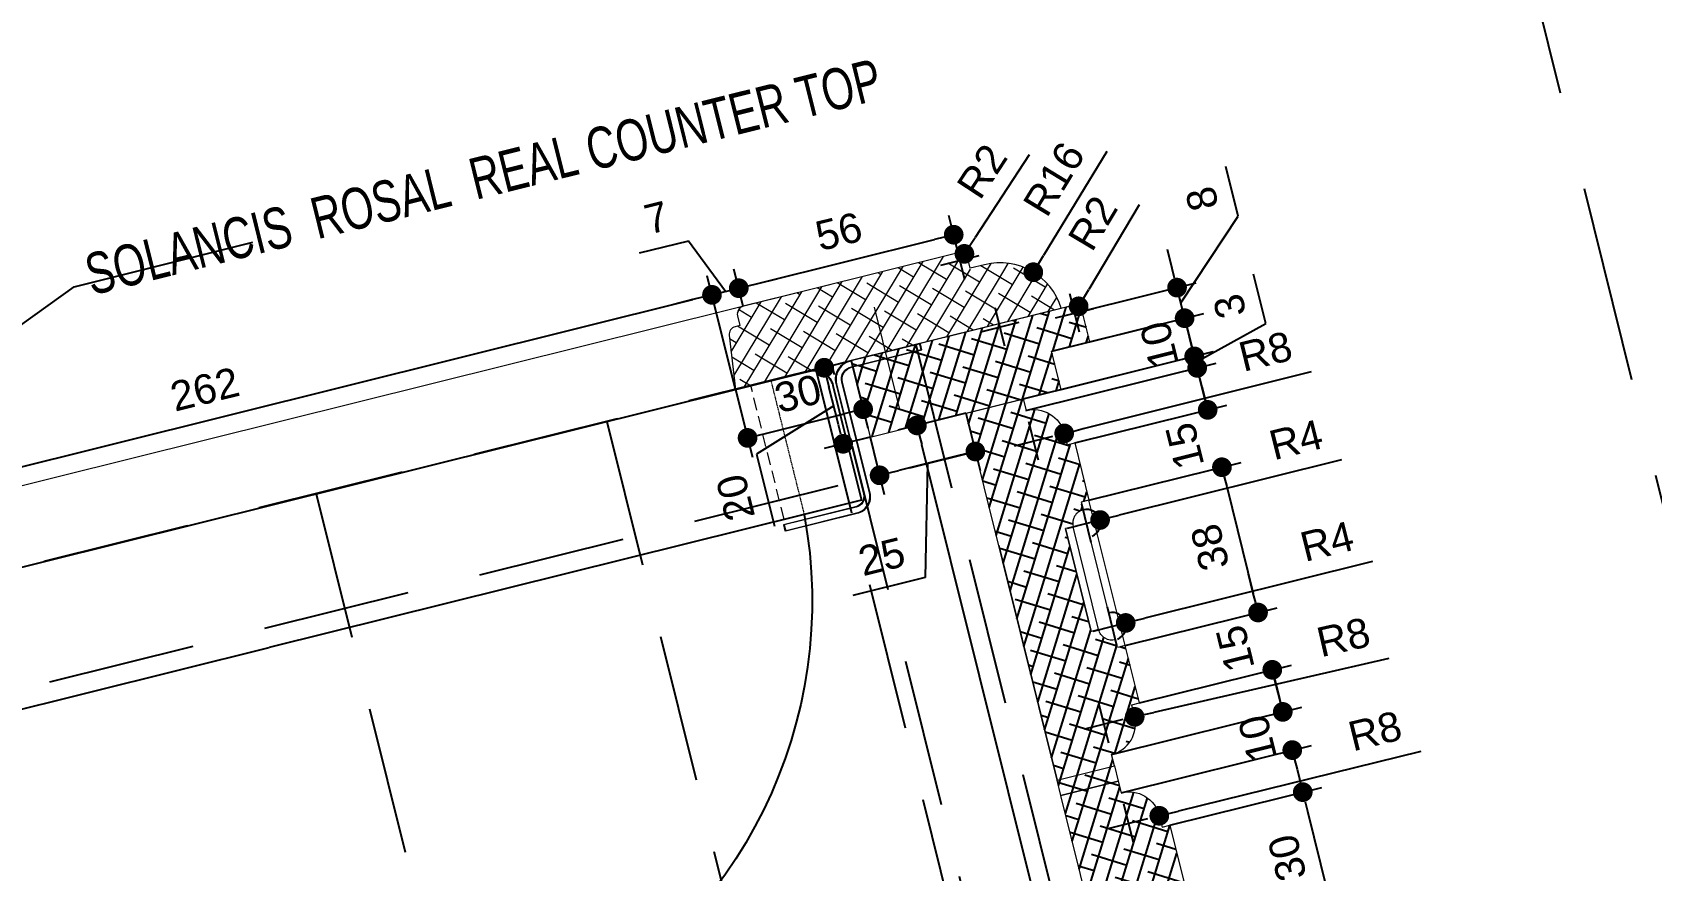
# Model space of a CAD drawing. Header units: inches. Extents: x 252212 to 296477, y 417293 to 492071.
# Drawn here: x 289699.6 to 290110.7, y 487742 to 487954.8 of the extents above; entities that cross this region are included whole.
import ezdxf

# ---------------------------------------------------------------- set-up
doc = ezdxf.new("R2010")
doc.units = ezdxf.units.IN
doc.header["$MEASUREMENT"] = 0
for name, pattern in [('HIDDEN', [0.375, 0.25, -0.125]), ('HIDDEN2', [0.1875, 0.125, -0.0625]), ('PR11_AL Kaabi_Villa_GF-07_Make up & Toilet$0$HIDDEN2', [4.7625, 3.175, -1.5875])]:
    doc.linetypes.add(name, pattern=pattern)
for name, color, linetype in [('48-TITLE', 7, 'Continuous'), ('CQ spot detail elevation', 1, 'Continuous'), ('CQ SPOT DETAILS', 40, 'Continuous'), ('CQ text label', 3, 'Continuous'), ('DIM SMALL', 251, 'Continuous'), ('Layer7', 8, 'Continuous'), ('MARBLE 2', 6, 'Continuous'), ('SANITARY WARES', 212, 'Continuous')]:
    doc.layers.add(name, color=color, linetype=linetype)
doc.layers.add('Sanitary', color=9, linetype='Continuous', lineweight=0)
doc.styles.add('DIM 50', font='romans.shx', dxfattribs={"width": 0.75, "height": 100})
doc.styles.get("Standard").update_dxf_attribs({"font": 'arial.ttf'})
doc.dimstyles.new('chester 5', dxfattribs={"dimscale": 0.05, "dimtxt": 150, "dimasz": 100, "dimexe": 100, "dimexo": 0, "dimgap": 80, "dimtad": 1, "dimdec": 0, "dimzin": 0, "dimdsep": 46, "dimtxsty": 'Standard', "dimblk": 'DOT', "dimcen": 100, "dimclrd": 1, "dimclre": 1, "dimclrt": 3, "dimadec": 0, "dimazin": 0, "dimtfac": 1, "dimtdec": 0, "dimtofl": 0, "dimtmove": 0, "dimatfit": 3, "dimfxl": 1, "dimtolj": 1, "dimtzin": 0, "dimlwd": -1, "dimarcsym": 0})
doc.dimstyles.get("Standard").update_dxf_attribs({"dimtxt": 0.18, "dimasz": 0.18, "dimexe": 0.18, "dimexo": 0.0625, "dimgap": 0.09, "dimtad": 0, "dimtih": 1, "dimtoh": 1, "dimdec": 4, "dimzin": 0, "dimdsep": 46, "dimtxsty": 'Standard', "dimcen": 0.09, "dimadec": 0, "dimazin": 0, "dimtfac": 1, "dimtdec": 4, "dimtofl": 0, "dimtmove": 0, "dimatfit": 3, "dimfxl": 1, "dimtolj": 1, "dimtzin": 0, "dimarcsym": 0})

# ---------------------------------------------------------------- blocks, each defined once
blk = doc.blocks.new('duravit foster side')
at = {"layer": 'Sanitary', "lineweight": 0}
for p, q in [((40918.33, -1407.37, 0), (40918.33, -1380.65, 0)), ((41257.97, -1407.37, 0), (41257.97, -1380.65, 0))]:
    blk.add_line(p, q, dxfattribs=at)
at = {"layer": 'Sanitary', "lineweight": 0, "elevation": 0}
for points in [[(40953.87, -1430.31), (40935.17, -1430.3, -0.431365), (40930.76, -1426.13), (40930.78, -1397.19, 0.431365), (40927.41, -1394.01), (40909.24, -1394.01), (40909.24, -1392.46), (40927.32, -1392.46, -0.431365), (40932.33, -1397.2), (40932.31, -1426.13, 0.431365), (40935.08, -1428.76), (40953.87, -1428.76), (40953.87, -1430.31)], [(41222.42, -1430.31), (41241.12, -1430.3, 0.431365), (41245.54, -1426.13), (41245.51, -1397.19, -0.431365), (41248.88, -1394.01), (41267.05, -1394.01), (41267.05, -1392.46), (41248.97, -1392.46, 0.431365), (41243.96, -1397.2), (41243.99, -1426.13, -0.431365), (41241.21, -1428.76), (41222.42, -1428.76), (41222.42, -1430.31)]]:
    blk.add_lwpolyline(points, format="xyb", dxfattribs=at)
at = {"layer": 'SANITARY WARES', "linetype": 'HIDDEN2', "lineweight": 0}
for p, q in [((40948.33, -1392.36), (40948.33, -1427.36)), ((41228.38, -1392.36), (41228.38, -1427.36))]:
    blk.add_line(p, q, dxfattribs=at)
at = {"layer": 'SANITARY WARES'}
for p in [(40948.33, -1427.36), (41228.33, -1427.36)]:
    blk.add_line(p, (41088.35, -1427.36), dxfattribs=at)
at = {"layer": 'SANITARY WARES', "color": 4}
blk.add_line((41088.35, -1538.16), (41088.35, -1576.57), dxfattribs=at)
at = {"layer": 'SANITARY WARES'}
blk.add_lwpolyline([(41228.33, -1427.36), (41243.33, -1427.36), (41243.33, -1397.36, 0.414214), (41238.33, -1392.36), (40938.33, -1392.36, 0.414214), (40933.33, -1397.36), (40933.33, -1427.36), (40948.33, -1427.36, 0.331096), (41041.04, -1537.36, -0.40788), (41045.93, -1542.36), (41045.93, -1557.36), (41130.77, -1557.36), (41130.77, -1542.36, -0.407798), (41135.66, -1537.36, 0.331478)], format="xyb", close=True, dxfattribs=at)
blk.add_lwpolyline([(41243.33, -1397.36), (41253.33, -1397.36, -0.349204), (41130.83, -1557.36, -0.094557)], format="xyb", dxfattribs=at)
blk = doc.blocks.new('A$Cfaddef0b')
at = {"layer": 'MARBLE 2', "lineweight": 0}
h = blk.add_hatch(dxfattribs=at)
h.set_pattern_fill('ANSI38', color=8, scale=30, style=0)
h.set_pattern_definition([(45, (2.4776, 810), (-2.65165, 2.65165), []), (135, (2.4776, 810), (-7.954951, 2.65165), [9.375, -5.625])])
edge = h.paths.add_edge_path()
edge.add_arc((475.12, 898), 2, -270, -180, ccw=False)
edge.add_line((475.12, 900), (533.35, 900))
edge.add_line((533.35, 900), (533.35, 895))
edge.add_arc((537.11, 879.17), 16.27, 2.9118, 103.3484, ccw=False)
edge.add_line((553.35, 880), (468.12, 880))
edge.add_line((468.12, 880), (469.89, 893.7))
edge.add_arc((471.88, 893.44), 2, 90, 172.6191, ccw=False)
edge.add_line((471.88, 895.44), (473.12, 895.44))
edge.add_line((473.12, 895.44), (473.12, 898))
edge = h.paths.add_edge_path()
edge.add_line((204.8, 893.7), (206.58, 880))
edge.add_line((206.58, 880), (0, 880))
edge.add_line((0, 880), (0, 900))
edge.add_line((0, 900), (199.58, 900))
edge.add_arc((199.58, 898), 2, 0, 90, ccw=False)
edge.add_line((201.58, 898), (201.58, 895.44))
edge.add_line((201.58, 895.44), (202.82, 895.44))
edge.add_arc((202.82, 893.44), 2, 7.3809, 90, ccw=False)
at = {"layer": 'MARBLE 2', "ltscale": 0.1}
h = blk.add_hatch(dxfattribs=at)
h.set_pattern_fill('ANSI38', color=8, scale=30, style=0)
h.set_pattern_definition([(58.971423, (-43603.783, -46810.252), (-3.21341368, 1.93299574), []), (148.971423, (-43603.783, -46810.252), (-8.3598231, 0.6525778), [9.375, -5.625])])
h.paths.add_polyline_path([(558.35, 878, 0.414214), (556.35, 880), (516.46, 880), (516.46, 878.35), (515.32, 878.35), (515.32, 860), (548.35, 860), (548.35, 870), (558.35, 870)], flags=16)
h.paths.add_polyline_path([(515.32, 878.35), (498.35, 878.35), (498.35, 860), (515.32, 860)])
h.paths.add_polyline_path([(515.32, 879.9), (507.38, 879.9), (507.38, 878.45), (515.32, 878.45)])
h.paths.add_polyline_path([(516.28, 879.9), (515.32, 879.9), (515.32, 878.45), (516.28, 878.45)], flags=17)
h.paths.add_polyline_path([(507.38, 879.9), (498.38, 879.9, 0.001431), (498.35, 879.9), (498.35, 878.45), (507.38, 878.45)])
h.paths.add_polyline_path([(516.46, 879.9), (516.28, 879.9), (516.28, 878.45), (515.32, 878.45), (515.32, 878.35), (516.46, 878.35)], flags=17)
h.paths.add_polyline_path([(556.35, 880), (515.32, 880), (515.32, 879.99), (516.28, 879.99), (516.28, 879.9), (516.46, 879.9), (516.46, 878.35), (515.32, 878.35), (515.32, 860), (548.35, 860), (548.35, 870), (558.35, 870), (558.35, 878, 0.414214)])
h.paths.add_polyline_path([(515.32, 878.45), (507.38, 878.45), (507.38, 878.35), (515.32, 878.35)])
h.paths.add_polyline_path([(558.35, 878, 0.414214), (556.35, 880), (516.28, 880), (516.28, 879.9), (516.46, 879.9), (516.46, 878.35), (515.32, 878.35), (515.32, 860), (548.35, 860), (548.35, 870), (558.35, 870)], flags=17)
h.paths.add_polyline_path([(548.41, 846), (546.41, 846), (546.41, 849, 0.414214), (538.41, 857), (538.41, 860), (523.41, 860), (523.41, 764), (538.41, 764), (538.41, 767, 0.414214), (546.41, 775), (546.41, 778), (548.41, 778), (548.41, 793), (546.41, 793), (546.41, 795, -0.414214), (542.87, 798.54), (540.87, 798.54), (540.87, 825.46), (542.87, 825.46, -0.414214), (546.41, 829), (546.41, 831), (548.41, 831)])
h.paths.add_polyline_path([(538.41, 764), (523.41, 764), (523.41, 760), (538.41, 760)])
h.paths.add_polyline_path([(548.41, 248.46), (546.41, 248.46), (546.41, 250.46, -0.414214), (542.87, 254), (540.87, 254), (540.87, 369.38), (540.87, 710), (542.87, 710, -0.414214), (546.41, 713.54), (546.41, 715.54), (548.41, 715.54), (548.41, 746), (546.41, 746), (546.41, 749, 0.414214), (538.41, 757), (538.41, 760), (523.41, 760), (523.41, 369.38), (523.41, 200), (538.41, 200), (538.41, 207, 0.414214), (546.41, 215), (546.41, 218), (548.41, 218)])
at = {"layer": 'Layer7', "color": 250, "linetype": 'HIDDEN', "ltscale": 150}
for p, q in [((358.36, 880, 0), (358.36, 515, 0)), ((434.47, 880, 0), (434.47, 515, 0)), ((489.15, 880, 0), (489.15, 515, 0)), ((515.32, 880, 0), (515.32, 515, 0))]:
    blk.add_line(p, q, dxfattribs=at)
at = {"layer": 'Layer7', "color": 250, "linetype": 'HIDDEN', "ltscale": 150, "elevation": 0}
for points in [[(493.41, 880), (0, 880), (0, 850), (523.41, 850)], [(523.41, 540), (493.41, 540), (493.41, 880)]]:
    blk.add_lwpolyline(points, dxfattribs=at)
at = {"layer": 'MARBLE 2', "lineweight": 0}
for p, q in [((548.41, 793, 0), (548.41, 831, 0)), ((546.41, 795, 0), (546.41, 829, 0)), ((542.87, 798.54, 0), (542.87, 825.46, 0))]:
    blk.add_line(p, q, dxfattribs=at)
at = {"layer": 'MARBLE 2', "lineweight": 0, "elevation": 0}
for points in [[(553.35, 880), (553.35, 880, 0.399406), (537.11, 895.44), (533.35, 895.44), (533.35, 898, 0.414214), (531.35, 900), (0, 900), (0, 880), (553.35, 880)], [(498.12, 900), (475.12, 900, 0.414214), (473.12, 898), (473.12, 895.44), (471.88, 895.44, 0.376967), (469.89, 893.7), (468.12, 880)], [(523.41, 764), (523.41, 860), (538.41, 860), (538.41, 857, -0.414214), (546.41, 849), (546.41, 846), (548.41, 846), (548.41, 831), (546.41, 831), (546.41, 829, 0.414214), (542.87, 825.46), (540.87, 825.46), (540.87, 798.54)], [(523.41, 825.46), (523.41, 764), (538.41, 764), (538.41, 767, 0.414214), (546.41, 775), (546.41, 778), (548.41, 778), (548.41, 793), (546.41, 793), (546.41, 795, -0.414214), (542.87, 798.54), (540.87, 798.54), (540.87, 825.46)], [(523.41, 369.38), (523.41, 760), (538.41, 760), (538.41, 757, -0.414214), (546.41, 749), (546.41, 746), (548.41, 746), (548.41, 715.54), (546.41, 715.54), (546.41, 713.54, 0.414214), (542.87, 710), (540.87, 710), (540.87, 369.38)]]:
    blk.add_lwpolyline(points, format="xyb", dxfattribs=at)
blk.add_lwpolyline([(548.35, 860), (548.35, 870), (558.35, 870), (558.35, 878, 0.414214), (556.35, 880), (498.35, 880), (498.35, 860)], format="xyb", close=True, dxfattribs=at)
blk.add_lwpolyline([(523.41, 764), (538.41, 764), (538.41, 760), (523.41, 760)], close=True, dxfattribs=at)
at = {"layer": 'Sanitary', "lineweight": 0, "elevation": 0}
blk.add_lwpolyline([(471.65, 842.15), (490.35, 842.15, 0.431365), (494.77, 846.33), (494.74, 875.26, -0.431365), (498.11, 878.45), (516.28, 878.45), (516.28, 879.99), (498.2, 879.99, 0.431365), (493.19, 875.26), (493.22, 846.33, -0.431365), (490.44, 843.7), (471.65, 843.7), (471.65, 842.15)], format="xyb", dxfattribs=at)
at = {"layer": 'SANITARY WARES', "linetype": 'PR11_AL Kaabi_Villa_GF-07_Make up & Toilet$0$HIDDEN2', "lineweight": 0}
blk.add_line((472.12, 845, 0), (472.12, 880, 0), dxfattribs=at)
at = {"layer": 'SANITARY WARES', "xscale": -1}
blk.add_blockref('duravit foster side', (41425.7, 2272.36, 0), dxfattribs=at)
blk = doc.blocks.new('_Dot')
at = {"color": 0, "linetype": 'ByBlock', "lineweight": -2}
blk.add_line((-0.5, 0), (-1, 0), dxfattribs=at)
at = {"color": 0, "linetype": 'ByBlock', "const_width": 0.5}
blk.add_lwpolyline([(-0.25, 0, 1), (0.25, 0, 1)], format="xyb", close=True, dxfattribs=at)
blk = doc.blocks.new('*D252')
at = {"layer": 'Defpoints', "color": 0, "ltscale": 0.1, "transparency": 16777216}
for p in [(289872.14, 487888.18), (289878.11, 487864.19, 0), (289624.31, 487801.04)]:
    blk.add_point(p, dxfattribs=at)
at = {"layer": 'DIM SMALL', "color": 1, "lineweight": -2, "ltscale": 0.1, "transparency": 16777216}
for p, q in [((289878.11, 487864.19), (289870.94, 487893.03)), ((289624.31, 487801.04), (289617.13, 487829.88))]:
    blk.add_line(p, q, dxfattribs=at)
at = {"layer": 'DIM SMALL', "color": 1, "ltscale": 0.1, "transparency": 16777216}
blk.add_line((289623.19, 487826.24), (289867.29, 487886.97), dxfattribs=at)
at = {"layer": 'DIM SMALL', "color": 1, "ltscale": 0.1, "transparency": 16777216, "xscale": 5, "yscale": 5, "zscale": 5}
for p, rotation in [((289872.14, 487888.18), 13.9714232829857), ((289618.34, 487825.03), 193.9714232829857)]:
    blk.add_blockref('_Dot', p, dxfattribs=dict(at, rotation=rotation))
at = {"layer": 'DIM SMALL', "color": 3, "ltscale": 0.1, "transparency": 16777216, "insert": (289743.35, 487864.2), "char_height": 7.5, "attachment_point": 5, "rotation": 13.9714}
blk.add_mtext('\\A1;262', dxfattribs=at)
blk = doc.blocks.new('*D253')
at = {"layer": 'Defpoints', "color": 0, "ltscale": 0.1, "transparency": 16777216}
for p in [(289878.94, 487889.87), (289880.08, 487885.28, 0), (289878.11, 487864.19, 0)]:
    blk.add_point(p, dxfattribs=at)
at = {"layer": 'DIM SMALL', "color": 1, "ltscale": 0.1, "transparency": 16777216}
for p, q in [((289866.14, 487901.83), (289853.67, 487898.73)), ((289875.54, 487889.02), (289866.14, 487901.83)), ((289883.79, 487891.08), (289888.64, 487892.28)), ((289872.14, 487888.18), (289878.94, 487889.87)), ((289867.29, 487886.97), (289862.44, 487885.76))]:
    blk.add_line(p, q, dxfattribs=at)
at = {"layer": 'DIM SMALL', "color": 1, "lineweight": -2, "ltscale": 0.1, "transparency": 16777216}
for p, q in [((289878.11, 487864.19), (289870.94, 487893.03)), ((289880.08, 487885.28), (289877.73, 487894.72))]:
    blk.add_line(p, q, dxfattribs=at)
at = {"layer": 'DIM SMALL', "color": 1, "ltscale": 0.1, "transparency": 16777216, "xscale": 5, "yscale": 5, "zscale": 5}
for p, rotation in [((289878.94, 487889.87), 193.9714232829857), ((289872.14, 487888.18), 13.9714232829857)]:
    blk.add_blockref('_Dot', p, dxfattribs=dict(at, rotation=rotation))
at = {"layer": 'DIM SMALL', "color": 3, "ltscale": 0.1, "transparency": 16777216, "insert": (289858.03, 487907.8), "char_height": 7.5, "attachment_point": 5, "rotation": 13.9714}
blk.add_mtext('\\A1;7', dxfattribs=at)
blk = doc.blocks.new('*D254')
at = {"layer": 'Defpoints', "color": 0, "ltscale": 0.1, "transparency": 16777216}
for p in [(289933.51, 487903.45), (289934.65, 487898.86), (289880.08, 487885.28, 0)]:
    blk.add_point(p, dxfattribs=at)
at = {"layer": 'DIM SMALL', "color": 1, "lineweight": -2, "ltscale": 0.1, "transparency": 16777216}
for p, q in [((289934.65, 487898.86), (289932.3, 487908.3)), ((289880.08, 487885.28), (289877.73, 487894.72))]:
    blk.add_line(p, q, dxfattribs=at)
at = {"layer": 'DIM SMALL', "color": 1, "ltscale": 0.1, "transparency": 16777216}
blk.add_line((289883.79, 487891.08), (289928.66, 487902.24), dxfattribs=at)
at = {"layer": 'DIM SMALL', "color": 1, "ltscale": 0.1, "transparency": 16777216, "xscale": 5, "yscale": 5, "zscale": 5}
for p, rotation in [((289933.51, 487903.45), 13.9714232829857), ((289878.94, 487889.87), 193.9714232829857)]:
    blk.add_blockref('_Dot', p, dxfattribs=dict(at, rotation=rotation))
at = {"layer": 'DIM SMALL', "color": 3, "ltscale": 0.1, "transparency": 16777216, "insert": (289904.33, 487904.25), "char_height": 7.5, "attachment_point": 5, "rotation": 13.9714}
blk.add_mtext('\\A1;56', dxfattribs=at)
blk = doc.blocks.new('*D255')
at = {"layer": 'Defpoints', "color": 0, "ltscale": 0.1, "transparency": 16777216}
for p in [(289935.13, 487896.92, 0), (289936.23, 487898.59, 0)]:
    blk.add_point(p, dxfattribs=at)
at = {"layer": 'DIM SMALL', "color": 1, "ltscale": 0.1, "transparency": 16777216}
blk.add_line((289952.68, 487923.7), (289938.97, 487902.77), dxfattribs=at)
at = {"layer": 'DIM SMALL', "color": 1, "lineweight": -2, "ltscale": 0.1, "transparency": 16777216}
for p, q in [((289936.34, 487892.07), (289933.92, 487901.77)), ((289930.28, 487895.71), (289939.98, 487898.13))]:
    blk.add_line(p, q, dxfattribs=at)
at = {"layer": 'DIM SMALL', "color": 1, "ltscale": 0.1, "transparency": 16777216, "xscale": 5, "yscale": 5, "zscale": 5, "rotation": 236.7545686045019}
blk.add_blockref('_Dot', (289936.23, 487898.59), dxfattribs=at)
at = {"layer": 'DIM SMALL', "color": 3, "ltscale": 0.1, "transparency": 16777216, "insert": (289940.7, 487919.58), "char_height": 7.5, "attachment_point": 5, "rotation": 56.7546}
blk.add_mtext('\\A1;R2', dxfattribs=at)
blk = doc.blocks.new('*D256')
at = {"layer": 'Defpoints', "color": 0, "ltscale": 0.1, "transparency": 16777216}
for p in [(289953.73, 487893.93, 0), (289945.26, 487880.04, 0)]:
    blk.add_point(p, dxfattribs=at)
at = {"layer": 'DIM SMALL', "color": 1, "ltscale": 0.1, "transparency": 16777216}
blk.add_line((289972.42, 487924.6), (289956.33, 487898.2), dxfattribs=at)
at = {"layer": 'DIM SMALL', "color": 1, "lineweight": -2, "ltscale": 0.1, "transparency": 16777216}
for p, q in [((289946.47, 487875.19), (289944.05, 487884.89)), ((289940.41, 487878.83), (289950.11, 487881.25))]:
    blk.add_line(p, q, dxfattribs=at)
at = {"layer": 'DIM SMALL', "color": 1, "ltscale": 0.1, "transparency": 16777216, "xscale": 5, "yscale": 5, "zscale": 5, "rotation": 238.6408213234089}
blk.add_blockref('_Dot', (289953.73, 487893.93), dxfattribs=at)
at = {"layer": 'DIM SMALL', "color": 3, "ltscale": 0.1, "transparency": 16777216, "insert": (289958.99, 487917.61), "char_height": 7.5, "attachment_point": 5, "rotation": 58.6408}
blk.add_mtext('\\A1;R16', dxfattribs=at)
blk = doc.blocks.new('*D257')
at = {"layer": 'Defpoints', "color": 0, "ltscale": 0.1, "transparency": 16777216}
for p in [(289964.22, 487883.55, 0), (289965.24, 487885.27, 0)]:
    blk.add_point(p, dxfattribs=at)
at = {"layer": 'DIM SMALL', "color": 1, "ltscale": 0.1, "transparency": 16777216}
blk.add_line((289980.61, 487911.05), (289967.8, 487889.56), dxfattribs=at)
at = {"layer": 'DIM SMALL', "color": 1, "lineweight": -2, "ltscale": 0.1, "transparency": 16777216}
for p, q in [((289965.43, 487878.7), (289963.01, 487888.4)), ((289959.37, 487882.34), (289969.07, 487884.75))]:
    blk.add_line(p, q, dxfattribs=at)
at = {"layer": 'DIM SMALL', "color": 1, "ltscale": 0.1, "transparency": 16777216, "xscale": 5, "yscale": 5, "zscale": 5, "rotation": 239.2050852096713}
blk.add_blockref('_Dot', (289965.24, 487885.27), dxfattribs=at)
at = {"layer": 'DIM SMALL', "color": 3, "ltscale": 0.1, "transparency": 16777216, "insert": (289968.82, 487906.43), "char_height": 7.5, "attachment_point": 5, "rotation": 59.2051}
blk.add_mtext('\\A1;R2', dxfattribs=at)
blk = doc.blocks.new('*D258')
at = {"layer": 'Defpoints', "color": 0, "ltscale": 0.1, "transparency": 16777216}
for p in [(289990.22, 487890.02), (289966.16, 487884.03, 0), (289968.09, 487876.27, 0)]:
    blk.add_point(p, dxfattribs=at)
at = {"layer": 'DIM SMALL', "color": 1, "ltscale": 0.1, "transparency": 16777216}
for p, q in [((290005.75, 487908.19), (290002.63, 487920.75)), ((289991.19, 487886.14), (290005.75, 487908.19)), ((289989.01, 487894.87), (289987.81, 487899.72)), ((289992.15, 487882.25), (289990.22, 487890.02)), ((289993.36, 487877.4), (289994.57, 487872.55))]:
    blk.add_line(p, q, dxfattribs=at)
at = {"layer": 'DIM SMALL', "color": 1, "lineweight": -2, "ltscale": 0.1, "transparency": 16777216}
for p, q in [((289966.16, 487884.03), (289995.07, 487891.22)), ((289968.09, 487876.27), (289997.01, 487883.46))]:
    blk.add_line(p, q, dxfattribs=at)
at = {"layer": 'DIM SMALL', "color": 1, "ltscale": 0.1, "transparency": 16777216, "xscale": 5, "yscale": 5, "zscale": 5}
for p, rotation in [((289990.22, 487890.02), 283.9714232829857), ((289992.15, 487882.25), 103.9714232829857)]:
    blk.add_blockref('_Dot', p, dxfattribs=dict(at, rotation=rotation))
at = {"layer": 'DIM SMALL', "color": 3, "ltscale": 0.1, "transparency": 16777216, "insert": (289996.59, 487912.58), "char_height": 7.5, "attachment_point": 5, "rotation": 103.9714}
blk.add_mtext('\\A1;8', dxfattribs=at)
blk = doc.blocks.new('*D259')
at = {"layer": 'Defpoints', "color": 0, "ltscale": 0.1, "transparency": 16777216}
for p in [(289958.39, 487873.85, 0), (289994.57, 487872.55), (289960.8, 487864.15, 0)]:
    blk.add_point(p, dxfattribs=at)
at = {"layer": 'DIM SMALL', "color": 1, "ltscale": 0.1, "transparency": 16777216}
for p, q in [((289990.95, 487887.11), (289989.74, 487891.96)), ((289995.78, 487867.7), (289996.98, 487862.85))]:
    blk.add_line(p, q, dxfattribs=at)
at = {"layer": 'DIM SMALL', "color": 1, "lineweight": -2, "ltscale": 0.1, "transparency": 16777216}
for p, q in [((289958.39, 487873.85), (289997.01, 487883.46)), ((289960.8, 487864.15), (289999.42, 487873.76))]:
    blk.add_line(p, q, dxfattribs=at)
at = {"layer": 'DIM SMALL', "color": 1, "ltscale": 0.1, "transparency": 16777216, "xscale": 5, "yscale": 5, "zscale": 5}
for p, rotation in [((289992.15, 487882.25), 283.9714232829857), ((289994.57, 487872.55), 103.9714232829857)]:
    blk.add_blockref('_Dot', p, dxfattribs=dict(at, rotation=rotation))
at = {"layer": 'DIM SMALL', "color": 3, "ltscale": 0.1, "transparency": 16777216, "insert": (289985.76, 487875.51), "char_height": 7.5, "attachment_point": 5, "rotation": 103.9714}
blk.add_mtext('\\A1;10', dxfattribs=at)
blk = doc.blocks.new('*D260')
at = {"layer": 'Defpoints', "color": 0, "ltscale": 0.1, "transparency": 16777216}
for p in [(289936.59, 487858.13, 0), (289912.28, 487852.08, 0), (289914.7, 487842.37)]:
    blk.add_point(p, dxfattribs=at)
at = {"layer": 'DIM SMALL', "color": 1, "lineweight": -2, "ltscale": 0.1, "transparency": 16777216}
for p, q in [((289936.59, 487858.13), (289940.22, 487843.57)), ((289912.28, 487852.08), (289915.9, 487837.52))]:
    blk.add_line(p, q, dxfattribs=at)
at = {"layer": 'DIM SMALL', "color": 1, "ltscale": 0.1, "transparency": 16777216}
for p, q in [((289934.16, 487847.21), (289919.55, 487843.58)), ((289926.85, 487845.4), (289926.31, 487816.4)), ((289926.31, 487816.4), (289907.94, 487811.83))]:
    blk.add_line(p, q, dxfattribs=at)
at = {"layer": 'DIM SMALL', "color": 1, "ltscale": 0.1, "transparency": 16777216, "xscale": 5, "yscale": 5, "zscale": 5}
for p, rotation in [((289939.01, 487848.42), 13.9714232829857), ((289914.7, 487842.37), 193.9714232829857)]:
    blk.add_blockref('_Dot', p, dxfattribs=dict(at, rotation=rotation))
at = {"layer": 'DIM SMALL', "color": 3, "ltscale": 0.1, "transparency": 16777216, "insert": (289915.23, 487821.71), "char_height": 7.5, "attachment_point": 5, "rotation": 13.9714}
blk.add_mtext('\\A1;25', dxfattribs=at)
blk = doc.blocks.new('*D261')
at = {"layer": 'Defpoints', "color": 0, "ltscale": 0.1, "transparency": 16777216}
for p in [(289907.5, 487871.39, 0), (289900.64, 487869.68), (289912.28, 487852.08, 0)]:
    blk.add_point(p, dxfattribs=at)
at = {"layer": 'DIM SMALL', "color": 1, "lineweight": -2, "ltscale": 0.1, "transparency": 16777216}
for p, q in [((289907.5, 487871.39), (289895.78, 487868.48)), ((289912.28, 487852.08), (289900.59, 487849.17))]:
    blk.add_line(p, q, dxfattribs=at)
at = {"layer": 'DIM SMALL', "color": 1, "ltscale": 0.1, "transparency": 16777216}
for p, q in [((289904.23, 487855.23), (289901.84, 487864.83)), ((289903.04, 487860.03), (289883.46, 487847.73)), ((289883.46, 487847.73), (289888.01, 487829.45))]:
    blk.add_line(p, q, dxfattribs=at)
at = {"layer": 'DIM SMALL', "color": 1, "ltscale": 0.1, "transparency": 16777216, "xscale": 5, "yscale": 5, "zscale": 5}
for p, rotation in [((289900.64, 487869.68), 103.9714232829857), ((289905.44, 487850.37), 283.9714232829857)]:
    blk.add_blockref('_Dot', p, dxfattribs=dict(at, rotation=rotation))
at = {"layer": 'DIM SMALL', "color": 3, "ltscale": 0.1, "transparency": 16777216, "insert": (289878.14, 487836.7), "char_height": 7.5, "attachment_point": 5, "rotation": 103.9714}
blk.add_mtext('\\A1;20', dxfattribs=at)
blk = doc.blocks.new('*D262')
at = {"layer": 'Defpoints', "color": 0, "ltscale": 0.1, "transparency": 16777216}
for p in [(289907.45, 487871.49, 0), (289878.11, 487864.19), (289910.52, 487859.16)]:
    blk.add_point(p, dxfattribs=at)
at = {"layer": 'DIM SMALL', "color": 1, "lineweight": -2, "ltscale": 0.1, "transparency": 16777216}
for p, q in [((289907.45, 487871.49), (289911.73, 487854.31)), ((289878.11, 487864.19), (289882.39, 487847.01))]:
    blk.add_line(p, q, dxfattribs=at)
at = {"layer": 'DIM SMALL', "color": 1, "ltscale": 0.1, "transparency": 16777216}
blk.add_line((289886.03, 487853.07), (289905.67, 487857.96), dxfattribs=at)
at = {"layer": 'DIM SMALL', "color": 1, "ltscale": 0.1, "transparency": 16777216, "xscale": 5, "yscale": 5, "zscale": 5}
for p, rotation in [((289910.52, 487859.16), 13.9714232829857), ((289881.18, 487851.86), 193.9714232829857)]:
    blk.add_blockref('_Dot', p, dxfattribs=dict(at, rotation=rotation))
at = {"layer": 'DIM SMALL', "color": 3, "ltscale": 0.1, "transparency": 16777216, "insert": (289893.96, 487863.11), "char_height": 7.5, "attachment_point": 5, "rotation": 13.9714}
blk.add_mtext('\\A1;30', dxfattribs=at)
blk = doc.blocks.new('*D263')
at = {"layer": 'Defpoints', "color": 0, "ltscale": 0.1, "transparency": 16777216}
for p in [(289936.59, 487858.13, 0), (290095.94, 487217.65, 0), (290083.52, 487214.56)]:
    blk.add_point(p, dxfattribs=at)
at = {"layer": 'DIM SMALL', "color": 1, "lineweight": -2, "ltscale": 0.1, "transparency": 16777216}
for p, q in [((289936.59, 487858.13), (289919.32, 487853.83)), ((290095.94, 487217.65), (290078.67, 487213.35))]:
    blk.add_line(p, q, dxfattribs=at)
at = {"layer": 'DIM SMALL', "color": 1, "ltscale": 0.1, "transparency": 16777216}
blk.add_line((289925.38, 487850.18), (290082.32, 487219.41), dxfattribs=at)
at = {"layer": 'DIM SMALL', "color": 1, "ltscale": 0.1, "transparency": 16777216, "xscale": 5, "yscale": 5, "zscale": 5}
for p, rotation in [((289924.18, 487855.04), 103.9714232829857), ((290083.52, 487214.56), 283.9714232829857)]:
    blk.add_blockref('_Dot', p, dxfattribs=dict(at, rotation=rotation))
at = {"layer": 'DIM SMALL', "color": 3, "ltscale": 0.1, "transparency": 16777216, "insert": (289996.25, 487532.91), "char_height": 7.5, "attachment_point": 5, "rotation": 103.9714}
blk.add_mtext('\\A1;660', dxfattribs=at)
blk = doc.blocks.new('*D264')
at = {"layer": 'Defpoints', "color": 0, "ltscale": 0.1, "transparency": 16777216}
for p in [(289995.34, 487869.65), (289951.15, 487861.75, 0), (289951.87, 487858.84, 0)]:
    blk.add_point(p, dxfattribs=at)
at = {"layer": 'DIM SMALL', "color": 1, "ltscale": 0.1, "transparency": 16777216}
for p, q in [((290012.79, 487880.93), (290009.67, 487893.46)), ((289993.41, 487877.41), (289992.2, 487882.27)), ((289994.98, 487871.11), (290012.79, 487880.93)), ((289994.62, 487872.56), (289995.34, 487869.65)), ((289996.55, 487864.8), (289997.76, 487859.95))]:
    blk.add_line(p, q, dxfattribs=at)
at = {"layer": 'DIM SMALL', "color": 1, "lineweight": -2, "ltscale": 0.1, "transparency": 16777216}
for p, q in [((289951.15, 487861.75), (289999.47, 487873.77)), ((289951.87, 487858.84), (290000.19, 487870.86))]:
    blk.add_line(p, q, dxfattribs=at)
at = {"layer": 'DIM SMALL', "color": 1, "ltscale": 0.1, "transparency": 16777216, "xscale": 5, "yscale": 5, "zscale": 5}
for p, rotation in [((289994.62, 487872.56), 283.9714232829857), ((289995.34, 487869.65), 103.9714232829857)]:
    blk.add_blockref('_Dot', p, dxfattribs=dict(at, rotation=rotation))
at = {"layer": 'DIM SMALL', "color": 3, "ltscale": 0.1, "transparency": 16777216, "insert": (290003.63, 487885.3), "char_height": 7.5, "attachment_point": 5, "rotation": 103.9714}
blk.add_mtext('\\A1;3', dxfattribs=at)
blk = doc.blocks.new('*D265')
at = {"layer": 'Defpoints', "color": 0, "ltscale": 0.1, "transparency": 16777216}
for p in [(289953.81, 487851.07, 0), (289961.57, 487853.01, 0)]:
    blk.add_point(p, dxfattribs=at)
at = {"layer": 'DIM SMALL', "color": 1, "ltscale": 0.1, "transparency": 16777216}
blk.add_line((290024.31, 487868.63), (289966.42, 487854.21), dxfattribs=at)
at = {"layer": 'DIM SMALL', "color": 1, "lineweight": -2, "ltscale": 0.1, "transparency": 16777216}
for p, q in [((289955.01, 487846.22), (289952.6, 487855.92)), ((289948.95, 487849.87), (289958.66, 487852.28))]:
    blk.add_line(p, q, dxfattribs=at)
at = {"layer": 'DIM SMALL', "color": 1, "ltscale": 0.1, "transparency": 16777216, "xscale": 5, "yscale": 5, "zscale": 5, "rotation": 193.9820365995207}
blk.add_blockref('_Dot', (289961.57, 487853.01), dxfattribs=at)
at = {"layer": 'DIM SMALL', "color": 3, "ltscale": 0.1, "transparency": 16777216, "insert": (290012.67, 487873.8), "char_height": 7.5, "attachment_point": 5, "rotation": 13.982}
blk.add_mtext('\\A1;R8', dxfattribs=at)
blk = doc.blocks.new('*D266')
at = {"layer": 'Defpoints', "color": 0, "ltscale": 0.1, "transparency": 16777216}
for p in [(289964.23, 487850.58, 0), (290001.62, 487844.42), (289967.86, 487836.02, 0)]:
    blk.add_point(p, dxfattribs=at)
at = {"layer": 'DIM SMALL', "color": 1, "ltscale": 0.1, "transparency": 16777216}
for p, q in [((289996.79, 487863.83), (289995.58, 487868.68)), ((290002.83, 487839.57), (290004.03, 487834.72))]:
    blk.add_line(p, q, dxfattribs=at)
at = {"layer": 'DIM SMALL', "color": 1, "lineweight": -2, "ltscale": 0.1, "transparency": 16777216}
for p, q in [((289964.23, 487850.58), (290002.85, 487860.18)), ((289967.86, 487836.02), (290006.47, 487845.63))]:
    blk.add_line(p, q, dxfattribs=at)
at = {"layer": 'DIM SMALL', "color": 1, "ltscale": 0.1, "transparency": 16777216, "xscale": 5, "yscale": 5, "zscale": 5}
for p, rotation in [((289998, 487858.98), 283.9714232829857), ((290001.62, 487844.42), 103.9714232829857)]:
    blk.add_blockref('_Dot', p, dxfattribs=dict(at, rotation=rotation))
at = {"layer": 'DIM SMALL', "color": 3, "ltscale": 0.1, "transparency": 16777216, "insert": (289992.21, 487849.81), "char_height": 7.5, "attachment_point": 5, "rotation": 103.9714}
blk.add_mtext('\\A1;15', dxfattribs=at)
blk = doc.blocks.new('*D267')
at = {"layer": 'Defpoints', "color": 0, "ltscale": 0.1, "transparency": 16777216}
for p in [(289967.25, 487830.16, 0), (289970.68, 487831.02, 0)]:
    blk.add_point(p, dxfattribs=at)
at = {"layer": 'DIM SMALL', "color": 1, "ltscale": 0.1, "transparency": 16777216}
blk.add_line((290032.01, 487846.33), (289975.53, 487832.23), dxfattribs=at)
at = {"layer": 'DIM SMALL', "color": 1, "lineweight": -2, "ltscale": 0.1, "transparency": 16777216}
for p, q in [((289968.46, 487825.31), (289966.04, 487835.02)), ((289962.4, 487828.96), (289972.1, 487831.37))]:
    blk.add_line(p, q, dxfattribs=at)
blk.add_arc((289967.25, 487830.16), 3.54, 292.9891, 103.9714, dxfattribs=at)
at = {"layer": 'DIM SMALL', "color": 1, "ltscale": 0.1, "transparency": 16777216, "xscale": 5, "yscale": 5, "zscale": 5, "rotation": 194.0175493561455}
blk.add_blockref('_Dot', (289970.68, 487831.02), dxfattribs=at)
at = {"layer": 'DIM SMALL', "color": 3, "ltscale": 0.1, "transparency": 16777216, "insert": (290020.4, 487851.42), "char_height": 7.5, "attachment_point": 5, "rotation": 14.0175}
blk.add_mtext('\\A1;R4', dxfattribs=at)
blk = doc.blocks.new('*D268')
at = {"layer": 'Defpoints', "color": 0, "ltscale": 0.1, "transparency": 16777216}
for p in [(289967.86, 487836.02, 0), (290010.79, 487807.54), (289977.03, 487799.14, 0)]:
    blk.add_point(p, dxfattribs=at)
at = {"layer": 'DIM SMALL', "color": 1, "lineweight": -2, "ltscale": 0.1, "transparency": 16777216}
for p, q in [((289967.86, 487836.02), (290006.47, 487845.63)), ((289977.03, 487799.14), (290015.64, 487808.75))]:
    blk.add_line(p, q, dxfattribs=at)
at = {"layer": 'DIM SMALL', "color": 1, "ltscale": 0.1, "transparency": 16777216}
blk.add_line((290002.83, 487839.57), (290009.59, 487812.4), dxfattribs=at)
at = {"layer": 'DIM SMALL', "color": 1, "ltscale": 0.1, "transparency": 16777216, "xscale": 5, "yscale": 5, "zscale": 5}
for p, rotation in [((290001.62, 487844.42), 103.9714232829857), ((290010.79, 487807.54), 283.9714232829857)]:
    blk.add_blockref('_Dot', p, dxfattribs=dict(at, rotation=rotation))
at = {"layer": 'DIM SMALL', "color": 3, "ltscale": 0.1, "transparency": 16777216, "insert": (289998.61, 487824.09), "char_height": 7.5, "attachment_point": 5, "rotation": 103.9714}
blk.add_mtext('\\A1;38', dxfattribs=at)
blk = doc.blocks.new('*D237')
at = {"layer": 'Defpoints', "color": 0, "ltscale": 0.1, "transparency": 16777216}
for p in [(289973.75, 487804.03, 0), (289977.18, 487804.89, 0)]:
    blk.add_point(p, dxfattribs=at)
at = {"layer": 'DIM SMALL', "color": 1, "ltscale": 0.1, "transparency": 16777216}
blk.add_line((290039.89, 487820.51), (289982.04, 487806.1), dxfattribs=at)
at = {"layer": 'DIM SMALL', "color": 1, "lineweight": -2, "ltscale": 0.1, "transparency": 16777216}
for p, q in [((289974.96, 487799.18), (289972.55, 487808.88)), ((289968.9, 487802.83), (289978.61, 487805.24))]:
    blk.add_line(p, q, dxfattribs=at)
blk.add_arc((289973.75, 487804.03), 3.54, 292.9639, 103.9714, dxfattribs=at)
at = {"layer": 'DIM SMALL', "color": 1, "ltscale": 0.1, "transparency": 16777216, "xscale": 5, "yscale": 5, "zscale": 5, "rotation": 193.9923261632431}
blk.add_blockref('_Dot', (289977.18, 487804.89), dxfattribs=at)
at = {"layer": 'DIM SMALL', "color": 3, "ltscale": 0.1, "transparency": 16777216, "insert": (290028.28, 487825.61), "char_height": 7.5, "attachment_point": 5, "rotation": 13.9923}
blk.add_mtext('\\A1;R4', dxfattribs=at)
blk = doc.blocks.new('*D269')
at = {"layer": 'Defpoints', "color": 0, "ltscale": 0.1, "transparency": 16777216}
for p in [(289977.03, 487799.14, 0), (290014.41, 487792.99), (289980.65, 487784.59)]:
    blk.add_point(p, dxfattribs=at)
at = {"layer": 'DIM SMALL', "color": 1, "ltscale": 0.1, "transparency": 16777216}
for p, q in [((290009.59, 487812.4), (290008.38, 487817.25)), ((290015.62, 487788.14), (290016.83, 487783.28))]:
    blk.add_line(p, q, dxfattribs=at)
at = {"layer": 'DIM SMALL', "color": 1, "lineweight": -2, "ltscale": 0.1, "transparency": 16777216}
for p, q in [((289977.03, 487799.14), (290015.64, 487808.75)), ((289980.65, 487784.59), (290019.27, 487794.19))]:
    blk.add_line(p, q, dxfattribs=at)
at = {"layer": 'DIM SMALL', "color": 1, "ltscale": 0.1, "transparency": 16777216, "xscale": 5, "yscale": 5, "zscale": 5}
for p, rotation in [((290010.79, 487807.54), 283.9714232829857), ((290014.41, 487792.99), 103.9714232829857)]:
    blk.add_blockref('_Dot', p, dxfattribs=dict(at, rotation=rotation))
at = {"layer": 'DIM SMALL', "color": 3, "ltscale": 0.1, "transparency": 16777216, "insert": (290005.01, 487798.38), "char_height": 7.5, "attachment_point": 5, "rotation": 103.9714}
blk.add_mtext('\\A1;15', dxfattribs=at)
blk = doc.blocks.new('*D270')
at = {"layer": 'Defpoints', "color": 0, "ltscale": 0.1, "transparency": 16777216}
for p in [(289979.47, 487781.05, 0), (289971.67, 487779.26, 0)]:
    blk.add_point(p, dxfattribs=at)
at = {"layer": 'DIM SMALL', "color": 1, "ltscale": 0.1, "transparency": 16777216}
blk.add_line((290044.01, 487795.88), (289984.34, 487782.17), dxfattribs=at)
at = {"layer": 'DIM SMALL', "color": 1, "lineweight": -2, "ltscale": 0.1, "transparency": 16777216}
for p, q in [((289972.88, 487774.41), (289970.46, 487784.11)), ((289966.82, 487778.05), (289976.52, 487780.47))]:
    blk.add_line(p, q, dxfattribs=at)
at = {"layer": 'DIM SMALL', "color": 1, "ltscale": 0.1, "transparency": 16777216, "xscale": 5, "yscale": 5, "zscale": 5, "rotation": 192.9419539739469}
blk.add_blockref('_Dot', (289979.47, 487781.05), dxfattribs=at)
at = {"layer": 'DIM SMALL', "color": 3, "ltscale": 0.1, "transparency": 16777216, "insert": (290032.46, 487801.26), "char_height": 7.5, "attachment_point": 5, "rotation": 12.942}
blk.add_mtext('\\A1;R8', dxfattribs=at)
blk = doc.blocks.new('*D271')
at = {"layer": 'Defpoints', "color": 0, "ltscale": 0.1, "transparency": 16777216}
for p in [(290019.48, 487772.61), (289973.6, 487771.5, 0), (289976.02, 487761.79, 0)]:
    blk.add_point(p, dxfattribs=at)
at = {"layer": 'DIM SMALL', "color": 1, "ltscale": 0.1, "transparency": 16777216}
for p, q in [((290015.86, 487787.16), (290014.66, 487792.02)), ((290020.69, 487767.76), (290021.9, 487762.9))]:
    blk.add_line(p, q, dxfattribs=at)
at = {"layer": 'DIM SMALL', "color": 1, "lineweight": -2, "ltscale": 0.1, "transparency": 16777216}
for p, q in [((289973.6, 487771.5), (290021.92, 487783.52)), ((289976.02, 487761.79), (290024.34, 487773.82))]:
    blk.add_line(p, q, dxfattribs=at)
at = {"layer": 'DIM SMALL', "color": 1, "ltscale": 0.1, "transparency": 16777216, "xscale": 5, "yscale": 5, "zscale": 5}
for p, rotation in [((290017.07, 487782.31), 283.9714232829857), ((290019.48, 487772.61), 103.9714232829857)]:
    blk.add_blockref('_Dot', p, dxfattribs=dict(at, rotation=rotation))
at = {"layer": 'DIM SMALL', "color": 3, "ltscale": 0.1, "transparency": 16777216, "insert": (290010.68, 487775.57), "char_height": 7.5, "attachment_point": 5, "rotation": 103.9714}
blk.add_mtext('\\A1;10', dxfattribs=at)
blk = doc.blocks.new('*D238')
at = {"layer": 'Defpoints', "color": 0, "ltscale": 0.1, "transparency": 16777216}
for p in [(289977.95, 487754.03, 0), (289985.72, 487755.94, 0)]:
    blk.add_point(p, dxfattribs=at)
at = {"layer": 'DIM SMALL', "color": 1, "ltscale": 0.1, "transparency": 16777216}
blk.add_line((290052.11, 487772.23), (289990.57, 487757.13), dxfattribs=at)
at = {"layer": 'DIM SMALL', "color": 1, "lineweight": -2, "ltscale": 0.1, "transparency": 16777216}
for p, q in [((289979.16, 487749.18), (289976.74, 487758.88)), ((289973.1, 487752.82), (289982.8, 487755.24))]:
    blk.add_line(p, q, dxfattribs=at)
at = {"layer": 'DIM SMALL', "color": 1, "ltscale": 0.1, "transparency": 16777216, "xscale": 5, "yscale": 5, "zscale": 5, "rotation": 193.7904912749422}
blk.add_blockref('_Dot', (289985.72, 487755.94), dxfattribs=at)
at = {"layer": 'DIM SMALL', "color": 3, "ltscale": 0.1, "transparency": 16777216, "insert": (290040.48, 487777.44), "char_height": 7.5, "attachment_point": 5, "rotation": 13.7905}
blk.add_mtext('\\A1;R8', dxfattribs=at)
blk = doc.blocks.new('*D272')
at = {"layer": 'Defpoints', "color": 0, "ltscale": 0.1, "transparency": 16777216}
for p in [(289988.38, 487753.53, 0), (290029.5, 487732.37), (289995.73, 487723.97, 0)]:
    blk.add_point(p, dxfattribs=at)
at = {"layer": 'DIM SMALL', "color": 1, "lineweight": -2, "ltscale": 0.1, "transparency": 16777216}
for p, q in [((289988.38, 487753.53), (290026.99, 487763.14)), ((289995.73, 487723.97), (290034.35, 487733.58))]:
    blk.add_line(p, q, dxfattribs=at)
at = {"layer": 'DIM SMALL', "color": 1, "ltscale": 0.1, "transparency": 16777216}
blk.add_line((290023.35, 487757.08), (290028.29, 487737.22), dxfattribs=at)
at = {"layer": 'DIM SMALL', "color": 1, "ltscale": 0.1, "transparency": 16777216, "xscale": 5, "yscale": 5, "zscale": 5}
for p, rotation in [((290022.14, 487761.93), 103.9714232829857), ((290029.5, 487732.37), 283.9714232829857)]:
    blk.add_blockref('_Dot', p, dxfattribs=dict(at, rotation=rotation))
at = {"layer": 'DIM SMALL', "color": 3, "ltscale": 0.1, "transparency": 16777216, "insert": (290018.22, 487745.26), "char_height": 7.5, "attachment_point": 5, "rotation": 103.9714}
blk.add_mtext('\\A1;30', dxfattribs=at)
blk = doc.blocks.new('DOT')
at = {"layer": '48-TITLE'}
h = blk.add_hatch(color=256, dxfattribs=at)
h.dxf.hatch_style = 1
edge = h.paths.add_edge_path()
edge.add_arc((0, -1.03), 1.03, 0, 360)
blk.add_circle((0, -1.03), 1.03, dxfattribs=at)

msp = doc.modelspace()

# ---------------------------------------------------------------- block references
at = {"color": 2, "ltscale": 0.1, "rotation": 13.97142328298568}
msp.add_blockref('A$Cfaddef0b', (289636.31, 486897.2, 0), dxfattribs=at)

# ---------------------------------------------------------------- next in the draw order: linework, layer by layer
at = {"layer": 'CQ spot detail elevation', "color": 3, "linetype": 'HIDDEN', "ltscale": 200, "elevation": 0}
msp.add_lwpolyline([(289090.99, 487974.89), (290021.14, 488206.31), (290319.62, 487006.65), (289389.46, 486775.23)], close=True, dxfattribs=at)

# ---------------------------------------------------------------- next in the draw order: texts
at = {"layer": 'CQ text label', "ltscale": 500, "insert": (287195.33, 487272.02, 0), "char_height": 10.5, "width": 2801.0884, "attachment_point": 1, "rotation": 13.9714, "style": 'DIM 50'}
msp.add_mtext('\\pxqr;{\\fCityBlueprint|b0|i0|c2|p2;SOLANCIS\\Fromans|c0;\\W0.8; \\fCityBlueprint|b0|i0|c2|p2;\\W0.75;ROSAL\\Fromans|c0;\\W0.8; \\fCityBlueprint|b0|i0|c2|p2;\\W0.75;REAL COUNTER TOP}', dxfattribs=at)

# ---------------------------------------------------------------- next in the draw order: dimensions: what is measured, and where the dimension line sits
at = {"layer": 'DIM SMALL', "color": 2, "ltscale": 0.1}
for center, mpoint, picture, middle in [((289935.13, 487896.92, 0), (289936.23, 487898.59, 0), '*D255', (289940.7, 487919.58, 0)), ((289945.26, 487880.04, 0), (289953.73, 487893.93, 0), '*D256', (289958.99, 487917.61, 0)), ((289964.22, 487883.55, 0), (289965.24, 487885.27, 0), '*D257', (289968.82, 487906.43, 0))]:
    dim = msp.add_radius_dim(center=center, mpoint=mpoint, dimstyle='chester 5', dxfattribs=at)
    dim.commit()
    dim.dimension.update_dxf_attribs({"geometry": picture, "text_midpoint": middle})
for base, p1, p2, angle, picture, middle in [((289990.22, 487890.02, 0), (289968.09, 487876.27, 0), (289966.16, 487884.03, 0), 103.9714, '*D258', (290004.79, 487912.07, 0)), ((289878.94, 487889.87, 0), (289878.11, 487864.19, 0), (289880.08, 487885.28, 0), 13.9714, '*D253', (289862.26, 487900.87, 0)), ((289995.34, 487869.65, 0), (289951.15, 487861.75, 0), (289951.87, 487858.84, 0), 103.9714, '*D264', (290011.82, 487884.81, 0)), ((289900.64, 487869.68, 0), (289912.28, 487852.08, 0), (289907.5, 487871.39, 0), 103.9714, '*D261', (289884.42, 487843.85, 0)), ((289914.7, 487842.37, 0), (289936.59, 487858.13, 0), (289912.28, 487852.08, 0), 13.9714, '*D260', (289922.43, 487815.43, 0))]:
    dim = msp.add_linear_dim(base=base, p1=p1, p2=p2, angle=angle, dimstyle='chester 5', override={"dimtmove": 1}, dxfattribs=at)
    dim.commit()
    dim.dimension.update_dxf_attribs({"geometry": picture, "text_midpoint": middle, "dimtype": 160})
for base, p1, p2, angle, picture, middle in [((289933.51, 487903.45, 0), (289880.08, 487885.28, 0), (289934.65, 487898.86, 0), 13.9714, '*D254', (289904.33, 487904.25, 0)), ((289872.14, 487888.18, 0), (289624.31, 487801.04, 0), (289878.11, 487864.19, 0), 13.9714, '*D252', (289743.35, 487864.2, 0)), ((290083.52, 487214.56, 0), (289936.59, 487858.13, 0), (290095.94, 487217.65, 0), 103.9714, '*D263', (289996.25, 487532.91, 0)), ((290010.79, 487807.54, 0), (289967.86, 487836.02, 0), (289977.03, 487799.14, 0), 103.9714, '*D268', (289998.61, 487824.09, 0)), ((290029.5, 487732.37, 0), (289988.38, 487753.53, 0), (289995.73, 487723.97, 0), 103.9714, '*D272', (290018.22, 487745.26, 0))]:
    dim = msp.add_linear_dim(base=base, p1=p1, p2=p2, angle=angle, dimstyle='chester 5', dxfattribs=at)
    dim.commit()
    dim.dimension.update_dxf_attribs({"geometry": picture, "text_midpoint": middle})
for base, p1, p2, angle, picture, middle in [((289994.57, 487872.55, 0), (289958.39, 487873.85, 0), (289960.8, 487864.15, 0), 103.9714, '*D259', (289993.36, 487877.4, 0)), ((289910.52, 487859.16, 0), (289878.11, 487864.19, 0), (289907.45, 487871.49, 0), 13.9714, '*D262', (289895.85, 487855.51, 0)), ((290001.62, 487844.42, 0), (289964.23, 487850.58, 0), (289967.86, 487836.02, 0), 103.9714, '*D266', (289999.81, 487851.7, 0)), ((290014.41, 487792.99, 0), (289977.03, 487799.14, 0), (289980.65, 487784.59, 0), 103.9714, '*D269', (290012.6, 487800.27, 0)), ((290019.48, 487772.61, 0), (289973.6, 487771.5, 0), (289976.02, 487761.79, 0), 103.9714, '*D271', (290018.28, 487777.46, 0))]:
    dim = msp.add_linear_dim(base=base, p1=p1, p2=p2, angle=angle, dimstyle='chester 5', dxfattribs=at)
    dim.commit()
    dim.dimension.update_dxf_attribs({"geometry": picture, "text_midpoint": middle, "dimtype": 160})
for center, mpoint, picture, middle in [((289953.81, 487851.07, 0), (289961.57, 487853.01, 0), '*D265', (290014.56, 487866.2, 0)), ((289967.25, 487830.16, 0), (289970.68, 487831.02, 0), '*D267', (290022.28, 487843.9, 0)), ((289973.75, 487804.03, 0), (289977.18, 487804.89, 0), '*D237', (290030.15, 487818.09, 0)), ((289971.67, 487779.26, 0), (289979.47, 487781.05, 0), '*D270', (290034.21, 487793.63, 0)), ((289977.95, 487754.03, 0), (289985.72, 487755.94, 0), '*D238', (290042.34, 487769.84, 0))]:
    dim = msp.add_radius_dim(center=center, mpoint=mpoint, dimstyle='chester 5', dxfattribs=at)
    dim.commit()
    dim.dimension.update_dxf_attribs({"geometry": picture, "text_midpoint": middle, "dimtype": 164})

# ---------------------------------------------------------------- next in the draw order: leaders
at = {"layer": 'CQ SPOT DETAILS', "color": 1}
msp.add_leader([(289614.14, 487821.18, 0), (289710.16, 487890.23, 0), (289755.59, 487901.54, 0)], dimstyle='Standard', override={"dimasz": 4, "dimldrblk": 'Dot', "dimfxl": 0.1, "dimarcsym": 2}, dxfattribs=at)

doc.saveas('drawing.dxf')
